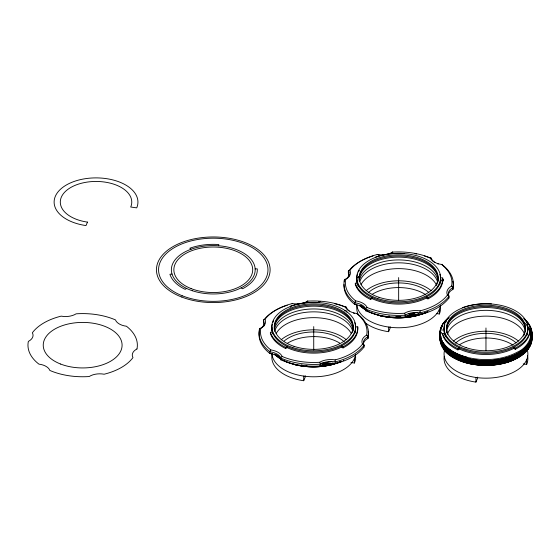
<?xml version="1.0" encoding="UTF-8"?>
<svg xmlns="http://www.w3.org/2000/svg" width="560" height="560" viewBox="0 0 560 560"><rect width="100%" height="100%" fill="white"/><g stroke="black" fill="none" stroke-linecap="round" stroke-linejoin="round"><path stroke-width="0.84" d="M292.25 303.807L292.257 303.359M531.153 340.494L531.167 337.932M530.978 341.775L530.614 343.364M440.419 335.979C439.369 340.774 440.93 345.828 443.884 349.657A46.032 26.579 0 0 0 467.075 363.125C488.572 367.92 518.854 366.156 530.313 344.316M218.561 245.763L218.827 244.545A44.044 25.431 0 0 0 189.833 248.241L190.967 249.284M272.272 353.703A41.909 24.199 0 0 0 303.702 380.73L305.179 377.265L305.179 375.718M366.24 323.54A41.909 24.199 0 0 0 388.626 331.695L390.103 328.237L390.103 326.69M444.262 356.223A41.909 24.199 0 0 0 475.937 382.109L477.414 378.644L477.414 377.097M528.458 344.176L528.493 343.994A46.032 26.761 0 0 0 523.964 318.675M528.458 347.655L528.493 347.473A46.032 26.761 0 0 0 531.706 334.25M271.285 330.61L271.726 330.015M443.443 323.071L443.478 323.022A46.032 26.397 -0.1 0 0 467.117 357.266M443.443 323.204L443.653 322.784M528.353 345.352L528.493 345.156A46.032 26.761 0 0 0 529.984 327.117M528.248 347.949L528.388 347.62M443.513 323.113L443.723 322.686M528.213 349.027L528.493 348.635A46.032 26.761 0 0 0 531.706 335.412M443.688 322.875L443.723 322.826A46.032 26.516 0.3 0 1 448.931 317.562M359.205 278.11L359.793 277.557M447.104 319.263C439.789 325.052 437.57 336.511 443.884 343.854A46.032 26.579 0 0 0 467.075 357.329C483.854 361.347 502.453 360.269 517.783 351.918C529.214 347.011 536.389 331.086 526.218 321.391M186.564 288.421L185.206 289.366A44.044 25.431 0 0 1 169.932 274.281L172.032 274.064M285.67 348.523L285.67 347.368L287.028 346.416L287.028 347.578L285.67 348.523A44.044 25.431 0 0 1 270.389 333.445L270.389 332.283L272.489 332.066L272.489 333.228M370.594 299.495L370.594 298.333L371.952 297.388L371.952 298.55L370.594 299.495A44.044 25.431 0 0 1 355.313 284.417L355.313 283.255L357.413 283.038M457.898 349.902L457.898 348.747L459.263 347.795L459.263 348.957L457.898 349.902A44.044 25.431 0 0 1 442.624 334.824L442.624 333.662L444.724 333.445M426.272 312.34L426.713 312.137M424.928 312.921L425.383 312.725M340.004 361.949L338.625 362.502M424.011 313.285C410.137 318.577 394.632 319.158 380.24 315.735M338.156 362.677C324.352 367.668 309.05 368.137 294.84 364.651A46.032 26.579 0 0 1 274.169 353.997M416.941 314.328L416.276 314.496M416.941 314.461L416.276 314.629M416.941 315.623L416.276 315.784M331.933 363.384L331.352 363.524M331.933 363.51L331.352 363.657M331.933 364.539L331.352 364.686M332.017 364.651L331.352 364.819M504.252 358.358L503.587 358.526M503.587 358.652L504.252 358.491M504.252 359.52L503.587 359.681M504.252 360.675L503.587 360.843M504.252 360.808L503.587 360.976A46.032 26.502 -0.3 0 1 443.695 347.137L443.478 346.794L443.618 347.123M503.587 362.005L504.252 361.837M504.252 361.97L503.587 362.138M504.252 362.999L503.587 363.167M503.587 363.293L504.252 363.132M416.276 315.658L416.941 315.49A46.032 26.698 -0.3 0 0 425.187 312.809M255.157 268.898L257.292 268.856A44.044 25.431 0 0 1 242.55 288.764L241.136 287.847M440.545 277.865L442.673 277.823A44.044 25.431 0 0 1 427.938 297.738L427.938 298.893L426.517 297.976L426.517 296.814L427.938 297.738M355.621 326.9L357.749 326.851L357.749 328.013A44.044 25.431 0 0 1 343.014 347.928L341.593 347.004L341.593 345.849L343.014 346.766L343.014 347.928M529.984 328.23L527.856 328.272L527.856 329.434L529.984 329.392L529.984 328.23A44.044 25.431 0 0 1 515.249 348.145L515.249 349.307L513.828 348.383L513.828 347.228L515.249 348.145M436.779 313.628L439.348 313.999A41.909 24.199 0 0 0 440.293 305.424M523.236 363.916L526.659 364.406A41.909 24.199 0 0 0 527.604 355.831M351.001 362.537L354.431 363.027A41.909 24.199 0 0 0 355.369 354.452M381.045 315.798L380.373 315.637M381.045 315.931L380.961 315.91A46.032 26.635 -0.3 0 0 427.819 311.696M468.356 358.666L467.684 358.505M467.684 358.638L468.356 358.799M468.356 359.828L467.684 359.667M468.356 359.961L467.684 359.8M468.356 360.99L467.684 360.829M468.356 361.123L467.684 360.962A46.032 26.397 -0.1 0 1 440.454 332.766M468.356 362.145L467.684 361.984M467.684 362.117L468.356 362.278M467.075 363.125L468.356 363.44M296.121 364.826L295.449 364.672M380.877 315.889L379.764 315.616A46.032 26.579 0 0 1 371.469 312.83M468.188 363.265L467.684 363.146M295.617 364.84L294.84 364.651M380.142 315.714L379.764 315.616M524.881 319.998L525.966 321.111M443.884 343.854L443.443 343.266M443.688 344.897L443.478 344.61A46.032 26.404 0.1 0 1 442.05 326.487M443.688 346.059L443.443 345.723A46.032 26.404 0.1 0 1 440.419 331.751M443.443 347.907L443.723 348.425M443.653 344.715L443.723 344.806A46.032 26.502 -0.3 0 0 503.545 358.603M443.653 345.877L443.723 345.968A46.032 26.502 -0.3 0 0 503.545 359.765L504.252 359.646A46.032 26.705 -0.2 0 0 528.192 345.667M443.653 346.01L443.478 345.632M528.248 323.302L528.493 323.645A46.032 26.747 -0.1 0 1 504.203 358.449M443.513 348.138L443.478 348.089A46.032 26.404 0.1 0 1 440.419 334.068M442.456 279.251L443.065 280.812M292.313 303.38L292.334 303.548A53.277 30.758 0 0 0 264.943 319.354A1.477 1.218 6.8 0 0 263.403 320.467M344.351 281.806L344.351 280.07A1.477 1.071 41.9 0 1 345.702 279.321A15.631 9.023 0 0 0 349.867 270.326A53.277 30.758 0 0 1 377.258 254.513L377.174 254.527A15.631 9.023 0 0 0 392.798 252.112A53.277 30.758 0 0 1 430.206 257.901A15.631 9.023 0 0 0 441.588 264.467A53.277 30.758 0 0 1 451.612 286.069A15.631 9.023 0 0 0 447.447 295.043A53.277 30.758 0 0 1 420.063 310.849L420.147 314.622A14.21 8.204 0 0 0 405.202 316.939A54.698 31.577 0 0 1 365.841 310.849A14.21 8.204 0 0 0 354.9 304.528A54.698 31.577 0 0 1 343.994 284.48M292.334 303.548A15.631 9.023 0 0 0 307.874 301.14A53.277 30.758 0 0 1 345.282 306.929A15.631 9.023 0 0 0 356.664 313.502A53.277 30.758 0 0 1 366.688 335.097A15.631 9.023 0 0 0 362.523 344.071A53.277 30.758 0 0 1 335.139 359.884L335.223 363.657A14.21 8.204 0 0 0 320.278 365.967A54.698 31.577 0 0 1 280.917 359.877A14.21 8.204 0 0 0 269.976 353.563A54.698 31.577 0 0 1 259.427 330.841L259.427 329.098A14.21 8.204 0 0 0 263.438 320.467A54.698 31.577 0 0 1 287.245 305.242M526.659 359.765L526.659 364.406M485.968 327.985L485.968 350.511M475.937 377.468L475.937 382.109M420.147 314.622A54.698 31.577 0 0 0 448.959 297.99A14.21 8.204 0 0 1 452.963 289.359L452.963 287.623A54.698 31.577 0 0 0 442.414 264.894A1.477 0.651 -67.8 0 0 441.588 264.516M448.959 297.99L448.959 296.247A14.21 8.204 0 0 1 452.963 287.623A1.477 1.071 41.9 0 0 451.612 286.097M439.348 309.358L439.348 313.999M405.202 316.939L405.202 315.196A1.477 0.511 73.1 0 0 404.516 313.313M398.657 277.578L398.657 300.097M388.626 327.061L388.626 331.695M363.342 344.54A14.21 8.204 0 0 1 368.039 338.394L368.039 336.651A54.698 31.577 0 0 0 357.497 313.929M365.841 310.849L365.841 309.106A1.477 1.015 -47.9 0 1 367.108 307.489A53.277 30.758 0 0 0 404.516 313.257A15.631 9.023 0 0 1 420.063 310.849M366.688 335.132A1.477 1.071 41.9 0 1 368.053 336.658A14.21 8.204 0 0 0 364.035 345.282L364.035 347.018A54.698 31.577 0 0 1 335.223 363.657M349.867 270.34A1.477 1.218 6.8 0 0 348.327 271.439A14.21 8.204 0 0 1 344.351 280.07A54.698 31.577 0 0 0 354.9 302.792L354.9 304.528M354.431 358.386L354.431 363.027M349.02 276.283A14.21 8.204 0 0 0 348.355 273.182L348.355 271.439A54.698 31.577 0 0 1 372.988 255.962M320.278 365.967L320.278 364.224A1.477 0.511 73.1 0 0 319.592 362.341M313.733 326.613L313.733 349.993M303.702 376.089L303.702 380.73M290.297 307.405L290.297 306.243A44.044 25.431 0 0 1 319.291 302.547M280.917 359.877L280.917 358.141A1.477 1.015 -47.9 0 1 282.184 356.517M269.976 353.563L269.976 351.82A1.477 0.686 -69.9 0 1 270.802 349.937A53.277 30.758 0 0 1 260.778 328.335A15.631 9.023 0 0 0 264.943 319.361M263.438 320.467L263.438 322.21A14.21 8.204 0 0 1 263.977 325.941M443.478 343.392A46.032 26.404 0.1 0 1 449.043 317.478M523.88 318.626A46.032 26.656 0.3 0 1 528.178 323.127M518.476 352.8A46.032 26.635 -0.3 0 1 468.328 358.736M467.733 358.582A46.032 26.397 -0.1 0 1 442.659 325.43M444.15 323.365A46.032 26.404 0.1 0 1 444.353 323.12M527.793 323.785A46.032 26.656 0.3 0 1 527.989 324.037M530.628 328.524A46.032 26.747 -0.1 0 1 518.539 353.927M518.476 353.955A46.032 26.635 -0.3 0 1 468.328 359.891M467.733 359.744A46.032 26.397 -0.1 0 1 440.454 331.604M531.104 330.855A46.032 26.754 0.1 0 1 531.216 331.177M531.713 333.123A46.032 26.754 0.1 0 1 532 336.07M531.727 333.2A46.032 26.761 0 0 1 518.497 355.04M531.132 330.925A46.032 26.761 0 0 1 531.237 331.254M532 336.203A46.032 26.747 -0.1 0 1 504.217 360.766M518.476 355.117A46.032 26.635 -0.3 0 1 468.328 361.053M532 337.365A46.032 26.747 -0.1 0 1 504.217 361.928M518.476 356.279A46.032 26.635 -0.3 0 1 468.328 362.215M503.545 362.082A46.032 26.502 -0.3 0 1 443.695 348.292M467.733 362.061A46.032 26.397 -0.1 0 1 440.454 333.921M531.72 335.559A46.032 26.747 -0.1 0 1 504.217 363.09M518.476 357.441A46.032 26.635 -0.3 0 1 468.328 363.37M503.545 363.244A46.032 26.502 -0.3 0 1 443.849 349.664M528.192 344.512A46.032 26.705 -0.2 0 1 518.49 352.807M528.192 347.991A46.032 26.705 -0.2 0 1 518.49 356.286M443.478 346.871A46.032 26.404 0.1 0 1 440.419 332.913M528.192 349.153A46.032 26.705 -0.2 0 1 518.49 357.441M524.223 322.406A44.947 26.082 0.2 0 1 498.624 361.053A44.947 26.082 0.2 0 1 441.028 336.35M441.161 333.83A44.947 26.082 0.2 0 1 441.476 332.164M441.973 330.526A44.947 26.082 0.2 0 1 442.288 329.721M447.377 334.229A39.424 22.764 0 0 1 485.968 316.134A39.424 22.764 0 0 1 524.559 334.229M446.565 332.311A39.424 22.764 0 0 1 484.61 310.345A39.424 22.764 0 0 1 525.182 330.743M527.653 332.808A41.909 24.199 0 0 1 526.988 335.265M514.241 348.173A41.909 24.199 0 0 1 459.116 348.887M445.627 336.861A41.909 24.199 0 0 1 444.318 327.607M527.17 325.871A41.909 24.199 0 0 1 527.499 327.054M527.779 328.643A41.909 24.199 0 0 1 527.877 330.309M527.604 351.19A41.909 24.199 0 0 1 486.22 378.168A41.909 24.199 0 0 1 444.283 351.477M446.754 332.661A39.424 22.764 0 0 1 446.565 331.093M446.565 329.525A39.424 22.764 0 0 1 486.647 307.552A39.424 22.764 0 0 1 525.392 330.309M453.481 341.075A39.424 22.764 0 0 1 518.455 341.075M459.62 344.68A35.728 20.629 0 0 1 513.058 345.163M455.525 343.168A35.728 20.629 0 0 1 516.096 342.881M529.984 329.392A44.044 25.431 0 0 1 515.249 349.307M457.898 348.747A44.044 25.431 0 0 1 442.624 333.662M462.525 307.622A44.044 25.431 0 0 1 491.519 303.926M527.877 329.147A41.909 24.199 0 0 1 481.971 353.234A41.909 24.199 0 0 1 444.822 324.548M445.753 322.329A41.909 24.199 0 0 1 446.698 320.691M527.17 324.716A41.909 24.199 0 0 1 527.625 326.487M447.377 333.809A39.424 22.764 0 0 1 487.977 306.418A39.424 22.764 0 0 1 523.537 336.056M440.573 279.902A41.909 24.199 0 0 1 439.677 284.858M426.93 297.759A41.909 24.199 0 0 1 371.805 298.48M358.316 286.454A41.909 24.199 0 0 1 357.007 277.2M440.363 305.956A41.909 24.199 0 0 1 397.306 327.747A41.909 24.199 0 0 1 356.769 304.402M359.324 281.47A39.424 22.764 0 0 1 398.657 257.138A39.424 22.764 0 0 1 437.99 281.47M366.177 290.668A39.424 22.764 0 0 1 431.144 290.668M372.309 294.273A35.728 20.629 0 0 1 425.747 294.756M358.134 314.377A41.909 24.199 0 0 1 356.951 305.816M368.221 292.761A35.728 20.629 0 0 1 428.792 292.474M442.673 278.985A44.044 25.431 0 0 1 427.938 298.893M370.594 298.333A44.044 25.431 0 0 1 355.313 283.255M375.214 257.215A44.044 25.431 0 0 1 404.208 253.519M439.859 274.302A41.909 24.199 0 0 1 398.517 302.939A41.909 24.199 0 0 1 357.511 274.141M358.442 271.922A41.909 24.199 0 0 1 359.387 270.284M359.443 281.092A39.424 22.764 0 0 1 402.689 256.095A39.424 22.764 0 0 1 436.226 285.642M452.865 281.344A54.698 31.577 0 0 1 452.963 289.359M348.355 273.182A54.698 31.577 0 0 1 349.314 271.957M360.073 280.917A39.424 22.764 0 0 1 400.008 262.836A39.424 22.764 0 0 1 437.71 282.457M415.044 253.715A54.698 31.577 0 0 1 416.514 253.995M424.438 255.99A54.698 31.577 0 0 1 431.473 258.58A14.21 8.204 0 0 0 434.945 262.444M359.443 280.336A39.424 22.764 0 0 1 398.657 259.924A39.424 22.764 0 0 1 437.871 280.336M447.447 295.078A1.477 1.183 6.4 0 1 448.987 296.247A54.698 31.577 0 0 1 420.147 312.886A14.21 8.204 0 0 0 405.202 315.196A54.698 31.577 0 0 1 365.841 309.106A14.21 8.204 0 0 0 354.9 302.792M354.872 302.813A1.477 0.686 -69.9 0 1 355.726 300.909A53.277 30.758 0 0 1 345.702 279.3M392.119 252.49A14.21 8.204 0 0 1 390.537 253.358M379.288 255.101A14.21 8.204 0 0 1 378.217 254.975M392.112 252.483A1.477 0.546 75.2 0 1 392.798 252.112M438.354 264.005A14.21 8.204 0 0 1 437.43 263.676M430.213 257.929A1.477 1.015 -47.9 0 1 431.515 258.559M355.726 300.902A15.631 9.023 0 0 1 367.108 307.468M443.009 279.104A46.032 26.754 0.1 0 1 443.296 279.741M442.351 279.013A46.032 26.754 0.1 0 1 443.296 280.903M442.169 279.86A46.032 26.754 0.1 0 1 442.694 280.798M413.665 313.978A46.032 26.642 -0.3 0 1 409.871 314.65A46.032 26.502 -0.3 0 0 414.659 313.775M418.684 313.887A46.032 26.698 -0.3 0 1 416.955 314.349M419.055 313.838A46.032 26.635 -0.3 0 1 405.433 316.358M363.748 307.559A46.032 26.502 -0.3 0 1 361.634 306.04M358.659 277.312A46.032 26.411 0.1 0 1 358.939 277.032M427.882 311.605A46.032 26.698 -0.3 0 1 427.441 311.815M416.234 315.735A46.032 26.502 -0.3 0 1 359.723 305.592M443.044 279.237A46.032 26.761 0 0 1 443.331 279.867M442.393 279.139A46.032 26.761 0 0 1 443.191 280.714M442.211 279.986A46.032 26.761 0 0 1 442.729 280.924M358.554 277.417A46.032 26.516 0.3 0 1 359.121 276.85M364.252 307.867A46.032 26.397 -0.1 0 1 360.773 305.333M416.234 314.573A46.032 26.502 -0.3 0 1 405.398 316.337M400.911 316.61A46.032 26.502 -0.3 0 1 395.843 316.61M389.704 316.176A46.032 26.502 -0.3 0 1 388.598 316.043M368.284 311.353A46.032 26.579 0 0 1 359.66 305.501M417.298 312.263A44.947 26.082 0.2 0 1 408.163 313.999M357.924 277.354A44.947 26.082 0.2 0 1 358.575 276.57M440.629 279.279A44.947 26.082 0.2 0 1 441.693 281.078M361.088 284.48A39.424 22.764 0 0 1 398.657 268.625A39.424 22.764 0 0 1 436.226 284.48M344.883 311.101A1.421 0.819 60 0 1 345.849 310.583A1.421 0.819 60 0 1 346.878 312.172M287.385 343.301A35.728 20.629 0 0 1 339.689 343.056M284.221 340.97A35.728 20.629 0 0 1 344.316 341.922M355.439 354.984A41.909 24.199 0 0 1 312.382 376.782A41.909 24.199 0 0 1 271.852 353.43M355.621 329.763A41.909 24.199 0 0 1 355.026 333.074M342.006 346.794A41.909 24.199 0 0 1 286.881 347.508M272.713 333.886A41.909 24.199 0 0 1 271.922 327.264M355.39 326.27A41.909 24.199 0 0 1 355.572 327.46M274.407 330.498A39.424 22.764 0 0 1 311.696 306.201A39.424 22.764 0 0 1 353.136 328.146M357.749 326.851A44.044 25.431 0 0 1 343.014 346.766M285.67 347.368A44.044 25.431 0 0 1 270.389 332.283M354.69 322.63A41.909 24.199 0 0 1 315.231 351.953A41.909 24.199 0 0 1 272.251 324.324M272.811 322.546A41.909 24.199 0 0 1 273.658 320.698M274.519 330.12A39.424 22.764 0 0 1 315.763 305.039A39.424 22.764 0 0 1 352.324 332.437M364.035 347.018A14.21 8.204 0 0 1 363.741 346.416M368.2 331.709A54.698 31.577 0 0 1 368.039 338.394M274.68 331.492A39.424 22.764 0 0 1 312.382 311.864A39.424 22.764 0 0 1 352.324 329.952M364.035 345.282A54.698 31.577 0 0 1 335.223 361.914A14.21 8.204 0 0 0 320.278 364.224A54.698 31.577 0 0 1 280.917 358.141A14.21 8.204 0 0 0 269.976 351.82A54.698 31.577 0 0 1 259.427 329.098A1.477 1.071 41.9 0 1 260.778 328.349M318.766 301.427A54.698 31.577 0 0 1 320.306 301.525M334.481 303.653A54.698 31.577 0 0 1 346.549 307.608A14.21 8.204 0 0 0 349.314 311.003M274.519 329.364A39.424 22.764 0 0 1 315.091 308.966A39.424 22.764 0 0 1 353.136 330.932M362.523 344.113A1.477 1.183 6.4 0 1 364.07 345.282M306.432 301.973A14.21 8.204 0 0 1 304.745 302.771M307.188 301.511A1.477 0.546 75.2 0 1 307.874 301.14M354.396 313.327A14.21 8.204 0 0 1 353.43 313.033M345.289 306.964A1.477 1.015 -47.9 0 1 346.591 307.594M335.139 359.884A15.631 9.023 0 0 0 319.592 362.285A53.277 30.758 0 0 1 282.184 356.503A15.631 9.023 0 0 0 270.802 349.93M356.664 313.544A1.477 0.651 -67.8 0 1 357.518 313.852M327.67 363.223A46.032 26.642 -0.3 0 1 323.841 363.832A46.032 26.502 -0.3 0 0 328.139 363.132M332.899 363.153A46.032 26.698 -0.3 0 1 332.031 363.377M333.284 363.104A46.032 26.635 -0.3 0 1 321.069 365.33M331.31 363.608A46.032 26.502 -0.3 0 1 319.914 365.414M306.999 365.421A46.032 26.502 -0.3 0 1 305.886 365.323M302.036 364.854A46.032 26.502 -0.3 0 1 301.49 364.77M279.202 356.825A46.032 26.502 -0.3 0 1 277.053 355.327M341.173 361.452A46.032 26.698 -0.3 0 1 332.031 364.539M343.756 360.304A46.032 26.635 -0.3 0 1 343.329 360.514M341.117 361.529A46.032 26.635 -0.3 0 1 296.093 364.896M331.31 364.763A46.032 26.502 -0.3 0 1 284.48 360.906M281.533 359.394A46.032 26.502 -0.3 0 1 274.505 354.347M279.699 357.14A46.032 26.397 -0.1 0 1 276.171 354.627M331.107 361.613A44.947 26.082 0.2 0 1 320.544 363.307M276.171 333.508A39.424 22.764 0 0 1 313.733 317.653A39.424 22.764 0 0 1 351.302 333.508M281.253 339.696A39.424 22.764 0 0 1 346.22 339.696M87.479 222.11L86.002 225.575A41.909 24.199 0 0 1 55.342 196.287A41.909 24.199 0 0 1 106.064 178.591A41.909 24.199 0 0 1 136.724 207.872L130.725 207.018A35.728 20.629 0 0 0 104.587 182.049A35.728 20.629 0 0 0 61.341 197.141A35.728 20.629 0 0 0 87.479 222.11M465.01 348.943A41.909 24.199 0 0 0 527.877 327.985A41.909 24.199 0 0 0 465.01 307.034A41.909 24.199 0 0 0 465.01 348.943M466.256 347.704A39.424 22.764 0 0 0 525.392 327.985A39.424 22.764 0 0 0 466.256 308.273A39.424 22.764 0 0 0 466.256 347.704M377.706 298.536A41.909 24.199 0 0 0 440.573 277.578A41.909 24.199 0 0 0 377.706 256.627A41.909 24.199 0 0 0 377.706 298.536M378.945 297.29A39.424 22.764 0 0 0 438.081 277.578A39.424 22.764 0 0 0 378.945 257.866A39.424 22.764 0 0 0 378.945 297.29M192.318 290.724A41.909 24.199 0 0 0 255.185 269.773A41.909 24.199 0 0 0 192.318 248.815A41.909 24.199 0 0 0 192.318 290.724M136.969 348.957A14.21 8.204 0 0 0 132.965 357.581A54.698 31.577 0 0 1 104.153 374.22A14.21 8.204 0 0 0 89.208 376.53A54.698 31.577 0 0 1 49.847 370.44A14.21 8.204 0 0 0 38.906 364.126A54.698 31.577 0 0 1 28.357 341.404A14.21 8.204 0 0 0 32.361 332.773A54.698 31.577 0 0 1 61.173 316.141A14.21 8.204 0 0 0 76.125 313.824A54.698 31.577 0 0 1 115.479 319.914A14.21 8.204 0 0 0 126.42 326.228A54.698 31.577 0 0 1 136.969 348.957M60.564 364.028A39.424 22.764 0 0 0 121.989 346.801A39.424 22.764 0 0 0 65.436 324.702A39.424 22.764 0 0 0 60.564 364.028M181.419 296.94A56.826 32.809 0 0 0 269.962 272.111A56.826 32.809 0 0 0 188.447 240.261A56.826 32.809 0 0 0 181.419 296.94M182.616 295.925A54.698 31.577 0 0 0 267.834 272.02A54.698 31.577 0 0 0 189.378 241.367A54.698 31.577 0 0 0 182.616 295.925M292.782 347.564A41.909 24.199 0 0 0 355.649 326.613A41.909 24.199 0 0 0 292.782 305.655A41.909 24.199 0 0 0 292.782 347.564M294.021 346.325A39.424 22.764 0 0 0 353.157 326.613A39.424 22.764 0 0 0 294.021 306.901A39.424 22.764 0 0 0 294.021 346.325M191.177 288.624A39.424 22.764 0 0 0 252.602 271.397A39.424 22.764 0 0 0 196.049 249.298A39.424 22.764 0 0 0 191.177 288.624"/></g></svg>
